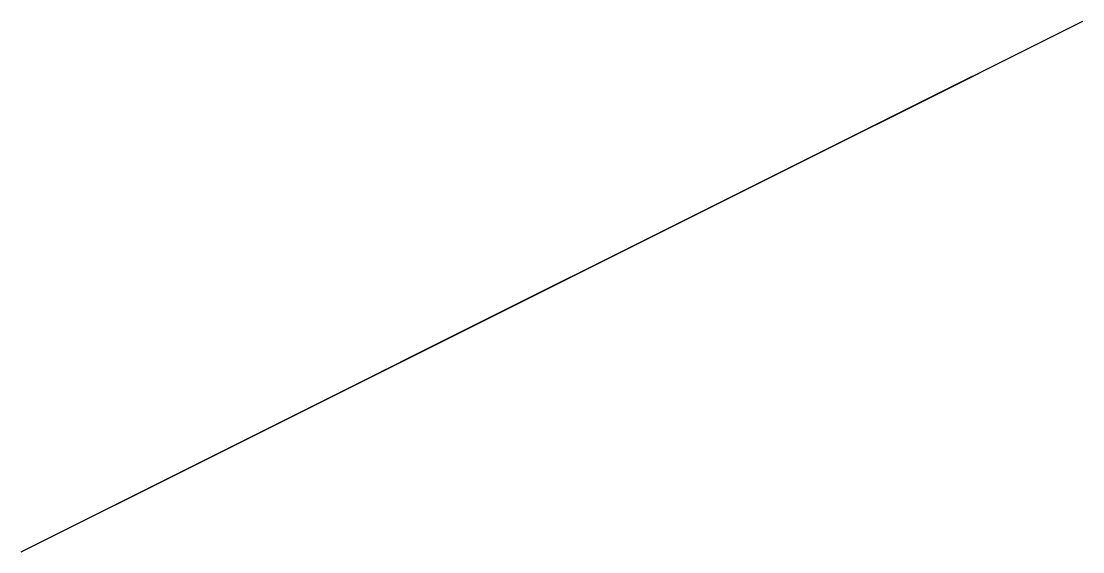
# Model space of a CAD drawing. Header units: metres. Extents: x 1000 to 1200, y 5000 to 5100.
import ezdxf

# ---------------------------------------------------------------- set-up
doc = ezdxf.new("R2010")
doc.units = ezdxf.units.M

# ---------------------------------------------------------------- blocks, each defined once
blk = doc.blocks.new('*U119')
blk.add_polyline3d([(1000, 5000, 724), (1064.36, 5032.18, 725.88), (1066.37, 5033.19, 725.94), (1068.39, 5034.2, 726), (1070.41, 5035.2, 726.07), (1072.43, 5036.21, 726.13), (1074.44, 5037.22, 726.21), (1076.46, 5038.23, 726.28), (1078.48, 5039.24, 726.36), (1080.5, 5040.25, 726.44), (1082.52, 5041.26, 726.52), (1084.53, 5042.27, 726.61), (1086.55, 5043.28, 726.69), (1088.57, 5044.29, 726.79), (1090.59, 5045.29, 726.88), (1092.61, 5046.3, 726.98), (1094.62, 5047.31, 727.08), (1096.64, 5048.32, 727.18), (1128.55, 5064.28, 728.83), (1130.83, 5065.42, 728.94), (1175.61, 5087.8, 731.2), (1183.04, 5091.52, 731.58), (1200, 5100, 732.44)])
blk = doc.blocks.new('*U120')
for p in [(1000, 5000, 724), (1017.89, 5008.94, 724.47), (1035.78, 5017.89, 724.94), (1053.67, 5026.83, 725.52), (1071.55, 5035.78, 726.16), (1089.44, 5044.72, 726.95), (1107.33, 5053.67, 727.77), (1125.22, 5062.61, 728.66), (1143.11, 5071.55, 729.56), (1161, 5080.5, 730.45), (1178.89, 5089.44, 731.34), (1196.77, 5098.39, 732.32), (1200, 5100, 732.5)]:
    blk.add_line(p, (1200, 5100, 729.5))

msp = doc.modelspace()

# ---------------------------------------------------------------- block references
for name in ['*U119', '*U120']:
    msp.add_blockref(name, (0, 0))

doc.saveas('drawing.dxf')
